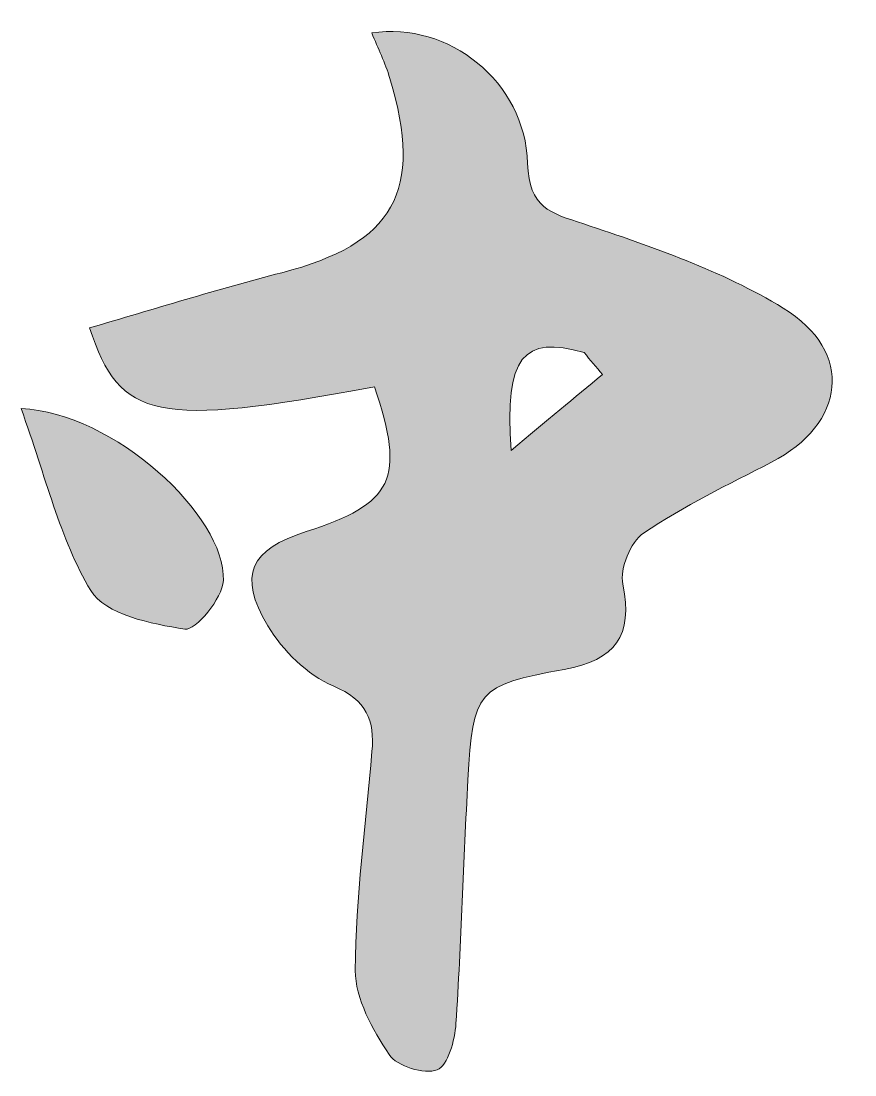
# Model space of a CAD drawing. Header units: inches. Extents: x -3733042 to -3643265, y 623859 to 997713.
# Drawn here: x -3651766 to -3651130, y 914980 to 915784 of the extents above; entities that cross this region are included whole.
import ezdxf

# ---------------------------------------------------------------- set-up
doc = ezdxf.new("R2010")
doc.units = ezdxf.units.IN
doc.header["$LTSCALE"] = 1000
doc.header["$MEASUREMENT"] = 0
doc.layers.get('0').update_dxf_attribs({"lineweight": 18})

msp = doc.modelspace()

# ---------------------------------------------------------------- hatches: boundary and pattern name
h = msp.add_hatch(color=256)
edge = h.paths.add_edge_path(flags=0)
edge.add_spline(control_points=[(-3651496.19, 915504.61), (-3651472.46, 915434.29), (-3651481.74, 915415.36), (-3651548.44, 915394.13)], knot_values=[0, 0, 0, 0, 148.063568, 148.063568, 148.063568, 148.063568], weights=[1, 1, 1, 1], degree=3, periodic=0)
edge.add_spline(control_points=[(-3651548.44, 915394.13), (-3651590.9, 915380.59), (-3651600.72, 915360.99), (-3651577.55, 915322.21)], knot_values=[0, 0, 0, 0, 96.930042, 96.930042, 96.930042, 96.930042], weights=[1, 1, 1, 1], degree=3, periodic=0)
edge.add_spline(control_points=[(-3651577.55, 915322.21), (-3651566.29, 915303.35), (-3651547.43, 915284.73), (-3651527.62, 915276.37)], knot_values=[0, 0, 0, 0, 68.821653, 68.821653, 68.821653, 68.821653], weights=[1, 1, 1, 1], degree=3, periodic=0)
edge.add_spline(control_points=[(-3651527.62, 915276.37), (-3651501.93, 915265.48), (-3651496.01, 915250.23), (-3651498.12, 915226.27)], knot_values=[0, 0, 0, 0, 63.587209, 63.587209, 63.587209, 63.587209], weights=[1, 1, 1, 1], degree=3, periodic=0)
edge.add_spline(control_points=[(-3651498.12, 915226.27), (-3651503.01, 915170.65), (-3651510.42, 915115.05), (-3651510.81, 915059.37)], knot_values=[0, 0, 0, 0, 167.433335, 167.433335, 167.433335, 167.433335], weights=[1, 1, 1, 1], degree=3, periodic=0)
edge.add_spline(control_points=[(-3651510.81, 915059.37), (-3651510.96, 915037.76), (-3651497.59, 915014.2), (-3651485.01, 914995.08)], knot_values=[0, 0, 0, 0, 70.227099, 70.227099, 70.227099, 70.227099], weights=[1, 1, 1, 1], degree=3, periodic=0)
edge.add_spline(control_points=[(-3651485.01, 914995.08), (-3651479.2, 914986.21), (-3651458.03, 914979.58), (-3651448.43, 914983.45)], knot_values=[0, 0, 0, 0, 40.334306, 40.334306, 40.334306, 40.334306], weights=[1, 1, 1, 1], degree=3, periodic=0)
edge.add_spline(control_points=[(-3651448.43, 914983.45), (-3651440.07, 914986.77), (-3651434.86, 915006.1), (-3651434.04, 915018.72)], knot_values=[0, 0, 0, 0, 39.421096, 39.421096, 39.421096, 39.421096], weights=[1, 1, 1, 1], degree=3, periodic=0)
edge.add_spline(control_points=[(-3651434.04, 915018.72), (-3651429.98, 915080.69), (-3651428.36, 915142.83), (-3651424.87, 915204.82)], knot_values=[0, 0, 0, 0, 186.328872, 186.328872, 186.328872, 186.328872], weights=[1, 1, 1, 1], degree=3, periodic=0)
edge.add_spline(control_points=[(-3651424.87, 915204.82), (-3651421.08, 915272.58), (-3651418.31, 915276.72), (-3651351.36, 915289.03)], knot_values=[0, 0, 0, 0, 130.405054, 130.405054, 130.405054, 130.405054], weights=[1, 1, 1, 1], degree=3, periodic=0)
edge.add_spline(control_points=[(-3651351.36, 915289.03), (-3651312.48, 915296.22), (-3651298.74, 915314.46), (-3651306.71, 915353.93)], knot_values=[0, 0, 0, 0, 91.990864, 91.990864, 91.990864, 91.990864], weights=[1, 1, 1, 1], degree=3, periodic=0)
edge.add_spline(control_points=[(-3651306.71, 915353.93), (-3651309.07, 915365.86), (-3651300.91, 915386.36), (-3651290.94, 915393.03)], knot_values=[0, 0, 0, 0, 43.904889, 43.904889, 43.904889, 43.904889], weights=[1, 1, 1, 1], degree=3, periodic=0)
edge.add_spline(control_points=[(-3651290.94, 915393.03), (-3651260.11, 915413.66), (-3651226.39, 915430.09), (-3651193.28, 915447.12)], knot_values=[0, 0, 0, 0, 111.71374, 111.71374, 111.71374, 111.71374], weights=[1, 1, 1, 1], degree=3, periodic=0)
edge.add_spline(control_points=[(-3651193.28, 915447.12), (-3651136.99, 915476.04), (-3651129.67, 915531.27), (-3651184.43, 915564.73)], knot_values=[0, 0, 0, 0, 151.503276, 151.503276, 151.503276, 151.503276], weights=[1, 1, 1, 1], degree=3, periodic=0)
edge.add_spline(control_points=[(-3651184.43, 915564.73), (-3651230.91, 915593.19), (-3651284.33, 915611.54), (-3651336.51, 915628.89)], knot_values=[0, 0, 0, 0, 165.435401, 165.435401, 165.435401, 165.435401], weights=[1, 1, 1, 1], degree=3, periodic=0)
edge.add_spline(control_points=[(-3651336.51, 915628.89), (-3651362.39, 915637.5), (-3651378.36, 915640.95), (-3651379.38, 915675.1)], knot_values=[0, 0, 0, 0, 69.772716, 69.772716, 69.772716, 69.772716], weights=[1, 1, 1, 1], degree=3, periodic=0)
edge.add_spline(control_points=[(-3651379.38, 915675.1), (-3651381.21, 915737.58), (-3651439.88, 915783.68), (-3651498.27, 915774.62)], knot_values=[0, 0, 0, 0, 174.657361, 174.657361, 174.657361, 174.657361], weights=[1, 1, 1, 1], degree=3, periodic=0)
edge.add_spline(control_points=[(-3651498.27, 915774.62), (-3651493.54, 915762.88), (-3651487.98, 915751.75), (-3651484.45, 915739.97)], knot_values=[0, 0, 0, 0, 37.320301, 37.320301, 37.320301, 37.320301], weights=[1, 1, 1, 1], degree=3, periodic=0)
edge.add_spline(control_points=[(-3651484.45, 915739.97), (-3651458.42, 915653.72), (-3651481.41, 915613.69), (-3651567, 915591.68)], knot_values=[0, 0, 0, 0, 200.608344, 200.608344, 200.608344, 200.608344], weights=[1, 1, 1, 1], degree=3, periodic=0)
edge.add_spline(control_points=[(-3651567, 915591.68), (-3651616.16, 915579.02), (-3651664.67, 915563.74), (-3651713.59, 915549.61)], knot_values=[0, 0, 0, 0, 152.515045, 152.515045, 152.515045, 152.515045], weights=[1, 1, 1, 1], degree=3, periodic=0)
edge.add_spline(control_points=[(-3651713.59, 915549.61), (-3651690.21, 915478.92), (-3651662.78, 915473.73), (-3651496.19, 915504.61)], knot_values=[0, 0, 0, 0, 250.613368, 250.613368, 250.613368, 250.613368], weights=[1, 1, 1, 1], degree=3, periodic=0)
edge = h.paths.add_edge_path(flags=0)
edge.add_spline(control_points=[(-3651391.95, 915456.14), (-3651397.16, 915527.88), (-3651382.52, 915544.06), (-3651336.31, 915530.75)], knot_values=[0, 0, 0, 0, 121.457028, 121.457028, 121.457028, 121.457028], weights=[1, 1, 1, 1], degree=3, periodic=0)
edge.add_spline(control_points=[(-3651336.31, 915530.75), (-3651331.64, 915525.19), (-3651326.97, 915519.64), (-3651322.27, 915514.08)], knot_values=[0, 0, 0, 0, 21.790617, 21.790617, 21.790617, 21.790617], weights=[1, 1, 1, 1], degree=3, periodic=0)
edge.add_spline(control_points=[(-3651322.27, 915514.08), (-3651343.44, 915496.49), (-3651364.63, 915478.9), (-3651391.95, 915456.14)], knot_values=[0, 0, 0, 0, 90.621144, 90.621144, 90.621144, 90.621144], weights=[1, 1, 1, 1], degree=3, periodic=0)
h = msp.add_hatch(color=256)
edge = h.paths.add_edge_path(flags=0)
edge.add_spline(control_points=[(-3651712.67, 915349.13), (-3651701.77, 915330.89), (-3651666.44, 915323.68), (-3651640.88, 915319.74)], knot_values=[0, 0, 0, 0, 79.617392, 79.617392, 79.617392, 79.617392], weights=[1, 1, 1, 1], degree=3, periodic=0)
edge.add_spline(control_points=[(-3651640.88, 915319.74), (-3651632.7, 915318.47), (-3651612.03, 915343.31), (-3651611.47, 915356.81)], knot_values=[0, 0, 0, 0, 49.685261, 49.685261, 49.685261, 49.685261], weights=[1, 1, 1, 1], degree=3, periodic=0)
edge.add_spline(control_points=[(-3651611.47, 915356.81), (-3651609.4, 915406.08), (-3651695.33, 915485.14), (-3651765.81, 915488.01)], knot_values=[0, 0, 0, 0, 216.647687, 216.647687, 216.647687, 216.647687], weights=[1, 1, 1, 1], degree=3, periodic=0)
edge.add_spline(control_points=[(-3651765.81, 915488.01), (-3651746.86, 915435.62), (-3651736.18, 915388.55), (-3651712.67, 915349.13)], knot_values=[0, 0, 0, 0, 148.982248, 148.982248, 148.982248, 148.982248], weights=[1, 1, 1, 1], degree=3, periodic=0)

# ---------------------------------------------------------------- linework, layer by layer
for points in [[(-3651498.27, 915774.62), (-3651439.88, 915783.68), (-3651381.21, 915737.58), (-3651379.38, 915675.1)], [(-3651484.45, 915739.97), (-3651487.98, 915751.75), (-3651493.54, 915762.88), (-3651498.27, 915774.62)], [(-3651567, 915591.68), (-3651481.41, 915613.69), (-3651458.42, 915653.72), (-3651484.45, 915739.97)], [(-3651379.38, 915675.1), (-3651378.36, 915640.95), (-3651362.39, 915637.5), (-3651336.51, 915628.89)], [(-3651336.51, 915628.89), (-3651284.33, 915611.54), (-3651230.91, 915593.19), (-3651184.43, 915564.73)], [(-3651713.59, 915549.61), (-3651664.67, 915563.74), (-3651616.16, 915579.02), (-3651567, 915591.68)], [(-3651184.43, 915564.73), (-3651129.67, 915531.27), (-3651136.99, 915476.04), (-3651193.28, 915447.12)], [(-3651496.19, 915504.61), (-3651662.78, 915473.73), (-3651690.21, 915478.92), (-3651713.59, 915549.61)], [(-3651336.31, 915530.75), (-3651382.52, 915544.06), (-3651397.16, 915527.88), (-3651391.95, 915456.14)], [(-3651322.27, 915514.08), (-3651326.97, 915519.64), (-3651331.64, 915525.19), (-3651336.31, 915530.75)], [(-3651391.95, 915456.14), (-3651364.63, 915478.9), (-3651343.44, 915496.49), (-3651322.27, 915514.08)], [(-3651548.44, 915394.13), (-3651481.74, 915415.36), (-3651472.46, 915434.29), (-3651496.19, 915504.61)], [(-3651765.81, 915488.01), (-3651695.33, 915485.14), (-3651609.4, 915406.08), (-3651611.47, 915356.81)], [(-3651712.67, 915349.13), (-3651736.18, 915388.55), (-3651746.86, 915435.62), (-3651765.81, 915488.01)], [(-3651193.28, 915447.12), (-3651226.39, 915430.09), (-3651260.11, 915413.66), (-3651290.94, 915393.03)], [(-3651577.55, 915322.21), (-3651600.72, 915360.99), (-3651590.9, 915380.59), (-3651548.44, 915394.13)], [(-3651290.94, 915393.03), (-3651300.91, 915386.36), (-3651309.07, 915365.86), (-3651306.71, 915353.93)], [(-3651611.47, 915356.81), (-3651612.03, 915343.31), (-3651632.7, 915318.47), (-3651640.88, 915319.74)], [(-3651640.88, 915319.74), (-3651666.44, 915323.68), (-3651701.77, 915330.89), (-3651712.67, 915349.13)], [(-3651306.71, 915353.93), (-3651298.74, 915314.46), (-3651312.48, 915296.22), (-3651351.36, 915289.03)], [(-3651527.62, 915276.37), (-3651547.43, 915284.73), (-3651566.29, 915303.35), (-3651577.55, 915322.21)], [(-3651351.36, 915289.03), (-3651418.31, 915276.72), (-3651421.08, 915272.58), (-3651424.87, 915204.82)], [(-3651498.12, 915226.27), (-3651496.01, 915250.23), (-3651501.93, 915265.48), (-3651527.62, 915276.37)], [(-3651510.81, 915059.37), (-3651510.42, 915115.05), (-3651503.01, 915170.65), (-3651498.12, 915226.27)], [(-3651424.87, 915204.82), (-3651428.36, 915142.83), (-3651429.98, 915080.69), (-3651434.04, 915018.72)], [(-3651485.01, 914995.08), (-3651497.59, 915014.2), (-3651510.96, 915037.76), (-3651510.81, 915059.37)], [(-3651434.04, 915018.72), (-3651434.86, 915006.1), (-3651440.07, 914986.77), (-3651448.43, 914983.45)], [(-3651448.43, 914983.45), (-3651458.03, 914979.58), (-3651479.2, 914986.21), (-3651485.01, 914995.08)]]:
    msp.add_open_spline(points, degree=3)

doc.saveas('drawing.dxf')
